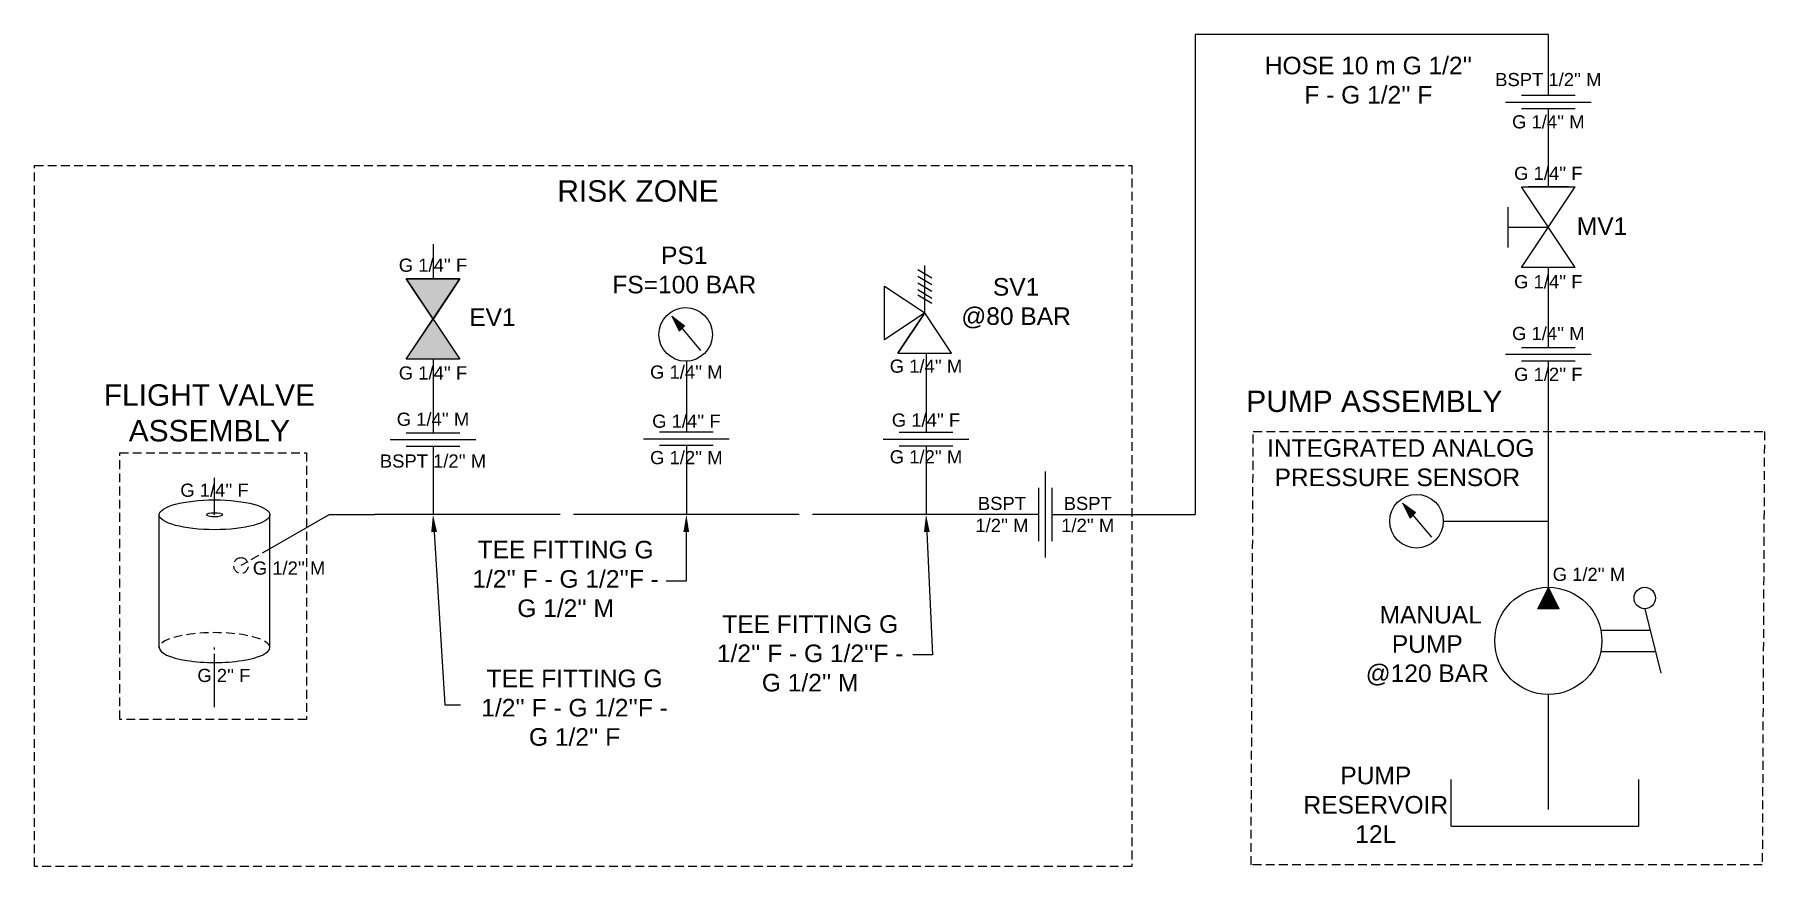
# Model space of a CAD drawing. Header units: millimetres. Extents: x 3199.8 to 3239.2, y 1358.3 to 1377.2.
import ezdxf
from ezdxf import colors
from ezdxf.entities.mleader import LeaderData, LeaderLine
from ezdxf.enums import TextEntityAlignment as Align
from ezdxf.math import Vec2, Vec3

# ---------------------------------------------------------------- set-up
doc = ezdxf.new("R2010")
doc.units = ezdxf.units.MM
doc.linetypes.add('TransientTextAxis', pattern=[0.3, 0.2, -0.1, 0, 0])
doc.layers.add('SYMS', color=7, linetype='Continuous')
doc.layers.add('WIRES', color=7, linetype='Continuous')
doc.styles.add('SIMPLEX', font='SIMPLEX')
doc.styles.get("Standard").update_dxf_attribs({"font": 'arial.ttf'})
doc.styles.add('WD', font='romans.shx')

# ---------------------------------------------------------------- blocks, each defined once
blk = doc.blocks.new('VGVA1_GATE_VALVE_CLOS')
h = blk.add_hatch(color=256)
h.paths.add_polyline_path([(0, 0), (0.25, 0.375), (-0.25, 0.375)])
h.paths.add_polyline_path([(-0.25, -0.375), (0.25, -0.375), (0, 0)])
h.paths.add_polyline_path([(-0.001, -0.001), (0.039, -0.001), (0.039, 0.006), (-0.001, 0.006)], flags=9)
h.paths.add_polyline_path([(0.062, -0.004), (0.439, -0.004), (0.439, 0.09), (0.062, 0.09)], flags=9)
h.paths.add_polyline_path([(-0.001, 0.374), (0.039, 0.374), (0.039, 0.381), (-0.001, 0.381)], flags=9)
h.paths.add_polyline_path([(-0.001, -0.376), (0.037, -0.376), (0.037, -0.369), (-0.001, -0.369)], flags=9)
at = {"ltscale": 3.2258}
for p, q in [((-0.25, 0.375), (0.25, -0.375)), ((-0.25, -0.375), (0.25, 0.375)), ((0.25, 0.375), (-0.25, 0.375)), ((0.25, -0.375), (-0.25, -0.375))]:
    blk.add_line(p, q, dxfattribs=at)
at = {"ltscale": 25.4, "flags": 128}
for points in [[(0.25, 0.375), (0, 0), (-0.25, 0.375)], [(-0.25, -0.375), (0, 0), (0.25, -0.375)]]:
    blk.add_lwpolyline(points, close=True, dxfattribs=at)
at = {"style": 'WD', "flags": 1}
for tag, p in [('INST', (-0.294, 0.207)), ('LOC', (-0.294, 0.031)), ('TAG1', (-0.294, -0.159))]:
    blk.add_attdef(tag, text='', height=0.125, dxfattribs=at).set_placement(p, align=Align.RIGHT)
at = {"style": 'WD'}
for tag, p, height in [('X2TERM03', (0, 0.375), 0.005), ('TERM03', (0.02, 0.388), 0.0625), ('X1TERM02', (0, 0), 0.005), ('TERM02', (0.075, 0.012), 0.0625), ('RATING1', (0.274, -0.186), 0.125), ('DESC1', (0.274, -0.403), 0.125), ('X8TERM01', (0, -0.375), 0.005), ('TERM01', (0.029, -0.455), 0.0625), ('DESC2', (0.274, -0.586), 0.125), ('DESC3', (0.274, -0.776), 0.125), ('WDTAGALT', (0.274, -0.944), 0.125)]:
    blk.add_attdef(tag, p, '', height=height, dxfattribs=at)
blk.add_attdef('XREF', text='', height=0.0625, rotation=0.0625, dxfattribs=at).set_placement((0.362, 0.365), align=Align.TOP_CENTER)
at = {"style": 'WD', "flags": 1}
for tag, p in [('WDTYPE', (-0.37, -0.287)), ('FAMILY', (-0.378, -0.346)), ('CAT', (-0.378, -0.391)), ('MFG', (-0.376, -0.422)), ('ASSYCODE', (-0.348, -0.451))]:
    blk.add_attdef(tag, text='', height=0.01, dxfattribs=at).set_placement(p, align=Align.CENTER)
blk = doc.blocks.new('VFI1_UNION')
at = {"ltscale": 3.2258}
for p, q in [((-0.4, -0.063), (0.4, -0.063)), ((-0.25, 0), (0.25, 0)), ((-0.25, -0.125), (0.25, -0.125))]:
    blk.add_line(p, q, dxfattribs=at)
at = {"style": 'WD'}
blk.add_attdef('WDTAGALT', text='', height=0.125, dxfattribs=at).set_placement((-0.035, 0.116), align=Align.RIGHT)
for tag, p, height in [('RATING1', (0.136, 0.123), 0.125), ('X2TERM02', (0, 0), 0.005), ('TERM02', (0.008, 0.013), 0.0625), ('X8TERM01', (0, -0.125), 0.005), ('TERM01', (0.017, -0.206), 0.0625), ('DESC1', (-0.937, -0.297), 0.125), ('DESC2', (-0.937, -0.481), 0.125), ('DESC3', (-0.937, -0.671), 0.125)]:
    blk.add_attdef(tag, p, '', height=height, dxfattribs=at)
at = {"style": 'WD', "flags": 1}
for tag, height, p in [('WDTYPE', 0.01, (0.506, -0.167)), ('FAMILY', 0.01, (0.614, -0.146)), ('INST', 0.125, (0.078, -0.384)), ('CAT', 0.01, (0.614, -0.19)), ('MFG', 0.01, (0.615, -0.222)), ('ASSYCODE', 0.01, (0.643, -0.251)), ('LOC', 0.125, (0.054, -0.545)), ('TAG1', 0.125, (0.072, -0.755))]:
    blk.add_attdef(tag, text='', height=height, dxfattribs=at).set_placement(p, align=Align.CENTER)
at = {"style": 'WD'}
blk.add_attdef('XREF', text='', height=0.0625, rotation=0.0625, dxfattribs=at).set_placement((0.597, -0.011), align=Align.TOP_CENTER)
blk = doc.blocks.new('HMT1_PRESSURE_GAUGE')
blk.add_hatch(color=7).paths.add_polyline_path([(-0.13, 0.17), (-0.06, 0.03), (-0.01, 0.08)])
at = {"color": 7, "linetype": 'Continuous', "lineweight": 0, "ltscale": 645.15999}
for p, q in [((-0.13, 0.17), (-0.06, 0.03)), ((-0.13, 0.17), (-0.01, 0.08)), ((-0.06, 0.03), (-0.01, 0.08))]:
    blk.add_line(p, q, dxfattribs=at)
at = {"color": 7, "linetype": 'Continuous', "ltscale": 645.15999}
blk.add_line((-0.049, 0.074), (0.14, -0.15), dxfattribs=at)
at = {"color": 255, "linetype": 'Continuous', "lineweight": 0, "ltscale": 25.4, "flags": 128}
blk.add_lwpolyline([(-0.13, 0.17), (-0.06, 0.03), (-0.01, 0.08)], close=True, dxfattribs=at)
at = {"color": 7, "linetype": 'Continuous', "ltscale": 645.15999}
blk.add_circle((0, 0), 0.25, dxfattribs=at)
at = {"style": 'WD', "width": 0.7}
for tag, p in [('INST', (-0.01, 0.531)), ('LOC', (-0.01, 0.406)), ('TAG1', (-0.01, 0.281)), ('DESC1', (0.021, -0.375)), ('DESC2', (0.021, -0.5)), ('DESC3', (0.021, -0.625)), ('WDTAGALT', (0.021, -0.75))]:
    blk.add_attdef(tag, text='', height=0.0938, dxfattribs=at).set_placement(p, align=Align.CENTER)
blk.add_attdef('TERM01', text='', height=0.0625, dxfattribs=at).set_placement((-0.281, 0.031), align=Align.RIGHT)
at = {"style": 'WD'}
for tag, p, height, flags in [('X4TERM01', (-0.25, 0), 0.005, 1), ('X1TERM02', (0.25, 0), 0.005, 1), ('FAMILY', (-0.052, -0.062), 0.01, 9), ('WDBLKNAM', (-0.052, -0.187), 0.01, 9)]:
    blk.add_attdef(tag, p, '', height=height, dxfattribs=dict(at, flags=flags))
at = {"flags": 1}
blk.add_attdef('WDTYPE', (0.094, 0.094), '', height=0.01, dxfattribs=at)
at = {"style": 'WD', "width": 0.7}
for tag, p, height in [('TERM02', (0.281, 0.031), 0.0625), ('RATING1', (0.281, -0.187), 0.0938)]:
    blk.add_attdef(tag, p, '', height=height, dxfattribs=at)
at = {"style": 'WD'}
blk.add_attdef('XREF', text='', height=0.0625, dxfattribs=at).set_placement((-0.281, -0.156), align=Align.RIGHT)
at = {"linetype": 'Continuous', "style": 'WD', "flags": 9}
for tag, p in [('ASSYCODE', (-0.052, -0.156)), ('CAT', (-0.052, -0.094)), ('MFG', (-0.052, -0.125))]:
    blk.add_attdef(tag, p, '', height=0.01, dxfattribs=at)
blk = doc.blocks.new('HGVA1_PRESS_RELIEF_VAL2')
at = {"ltscale": 3.2258}
for p, q in [((0.065, 0.404), (-0.067, 0.326)), ((0.065, 0.344), (-0.067, 0.265)), ((0, 0), (0, 0.442)), ((0.065, 0.281), (-0.067, 0.202)), ((0.065, 0.218), (-0.067, 0.139)), ((0.065, 0.17), (-0.067, 0.091)), ((0.375, -0.25), (0.375, 0.25)), ((0.25, -0.375), (0, 0)), ((-0.25, -0.375), (0, 0)), ((0.25, -0.375), (-0.25, -0.375))]:
    blk.add_line(p, q, dxfattribs=at)
at = {"ltscale": 25.4, "flags": 128}
for points in [[(0.375, 0.25), (0, 0), (0.375, -0.25)], [(0, 0), (0.25, -0.375), (-0.25, -0.375)]]:
    blk.add_lwpolyline(points, close=True, dxfattribs=at)
at = {"style": 'WD', "flags": 1}
for tag, p in [('INST', (-0.263, 0.497)), ('LOC', (-0.263, 0.314)), ('TAG1', (-0.262, 0.13))]:
    blk.add_attdef(tag, text='', height=0.125, dxfattribs=at).set_placement(p, align=Align.RIGHT)
at = {"style": 'WD'}
blk.add_attdef('XREF', text='', height=0.0625, rotation=0.0625, dxfattribs=at).set_placement((0.539, 0.301), align=Align.TOP_CENTER)
for tag, p, height in [('X1TERM02', (0.375, 0), 0.005), ('TERM02', (0.409, 0.03), 0.0625), ('RATING1', (0.403, -0.154), 0.125), ('DESC1', (0.403, -0.34), 0.125), ('X8TERM01', (0, -0.375), 0.005), ('TERM01', (0.029, -0.455), 0.0625), ('DESC2', (0.403, -0.524), 0.125), ('DESC3', (0.403, -0.714), 0.125), ('WDTAGALT', (0.403, -0.887), 0.125)]:
    blk.add_attdef(tag, p, '', height=height, dxfattribs=at)
at = {"style": 'WD', "flags": 1}
for tag, p in [('FAMILY', (-0.328, -0.232)), ('WDTYPE', (-0.321, -0.173)), ('CAT', (-0.328, -0.276)), ('MFG', (-0.326, -0.308)), ('ASSYCODE', (-0.298, -0.337))]:
    blk.add_attdef(tag, text='', height=0.01, dxfattribs=at).set_placement(p, align=Align.CENTER)
blk = doc.blocks.new('HTK1_RESERVOIR')
for p, q in [((0, -0.469), (0, 0)), ((-0.906, -0.625), (-0.906, -0.188)), ((0.844, -0.625), (0.844, -0.188)), ((-0.906, -0.625), (0.844, -0.625))]:
    blk.add_line(p, q)
at = {"style": 'WD', "width": 0.7}
for tag, p in [('INST', (-0.977, 0.156)), ('LOC', (-0.977, 0)), ('TAG1', (-0.977, -0.156))]:
    blk.add_attdef(tag, text='', height=0.125, dxfattribs=at).set_placement(p, align=Align.RIGHT)
at = {"style": 'WD'}
for tag, p, height, flags in [('X2TERM01', (0, 0), 0.005, 1), ('FAMILY', (-0.571, -0.563), 0.01, 9), ('WDBLKNAM', (-0.573, -0.68), 0.01, 9)]:
    blk.add_attdef(tag, p, '', height=height, dxfattribs=dict(at, flags=flags))
at = {"style": 'WD', "width": 0.7}
for tag, p, height in [('TERM01', (0.012, -0.062), 0.0625), ('RATING1', (0.938, -0.688), 0.125)]:
    blk.add_attdef(tag, p, '', height=height, dxfattribs=at)
at = {"style": 'WD'}
blk.add_attdef('XREF', text='', height=0.0625, dxfattribs=at).set_placement((-0.938, -0.688), align=Align.RIGHT)
at = {"linetype": 'Continuous', "style": 'WD', "flags": 9}
for tag, p in [('CAT', (-0.571, -0.594)), ('MFG', (-0.571, -0.625)), ('ASSYCODE', (-0.571, -0.656))]:
    blk.add_attdef(tag, p, '', height=0.01, dxfattribs=at)
at = {"flags": 1}
blk.add_attdef('WDTYPE', (-0.571, -0.75), '', height=0.01, dxfattribs=at)
at = {"style": 'WD', "width": 0.7}
for tag, p in [('DESC1', (-0.008, -0.844)), ('DESC2', (-0.008, -1)), ('DESC3', (-0.008, -1.188)), ('WDTAGALT', (-0.008, -1.344))]:
    blk.add_attdef(tag, text='', height=0.125, dxfattribs=at).set_placement(p, align=Align.CENTER)
blk = doc.blocks.new('VPM1_LVR_UNI_DIR')
blk.add_hatch(color=7).paths.add_polyline_path([(-0.1, 0.3), (0, 0.5), (0.1, 0.3)])
at = {"color": 7, "linetype": 'Continuous', "lineweight": 0, "ltscale": 645.15999}
for p, q in [((-0.1, 0.3), (0, 0.5)), ((0, 0.5), (0.1, 0.3)), ((-0.1, 0.3), (0.1, 0.3))]:
    blk.add_line(p, q, dxfattribs=at)
at = {"color": 7, "linetype": 'Continuous', "ltscale": 645.15999}
for p, q in [((0.9, 0.3), (1.05, -0.3)), ((0.5, 0.1), (0.95, 0.1)), ((0.49, -0.1), (1, -0.1))]:
    blk.add_line(p, q, dxfattribs=at)
at = {"color": 255, "linetype": 'Continuous', "lineweight": 0, "ltscale": 25.4, "flags": 128}
blk.add_lwpolyline([(-0.1, 0.3), (0, 0.5), (0.1, 0.3)], close=True, dxfattribs=at)
at = {"color": 7, "linetype": 'Continuous', "ltscale": 645.15999}
for centre, radius in [((0, 0), 0.5), ((0.9, 0.4), 0.1)]:
    blk.add_circle(centre, radius, dxfattribs=at)
at = {"style": 'WD', "width": 0.7}
for tag, p, height in [('DESC1', (1.021, 0.625), 0.125), ('TERM01', (0.031, 0.531), 0.0625), ('DESC2', (1.021, 0.469), 0.125), ('DESC3', (1.021, 0.313), 0.125), ('WDTAGALT', (1.021, 0.156), 0.125), ('RATING1', (1.094, -0.25), 0.125), ('TERM02', (0.031, -0.594), 0.0625)]:
    blk.add_attdef(tag, p, '', height=height, dxfattribs=at)
for tag, p in [('INST', (-0.542, 0.469)), ('LOC', (-0.542, 0.313)), ('TAG1', (-0.542, 0.156))]:
    blk.add_attdef(tag, text='', height=0.125, dxfattribs=at).set_placement(p, align=Align.RIGHT)
at = {"style": 'WD'}
for tag, p, height, flags in [('X2TERM01', (0, 0.5), 0.005, 1), ('FAMILY', (-0.042, 0.094), 0.01, 9), ('WDBLKNAM', (-0.043, -0.034), 0.01, 9), ('X8TERM02', (0, -0.5), 0.005, 1)]:
    blk.add_attdef(tag, p, '', height=height, dxfattribs=dict(at, flags=flags))
at = {"linetype": 'Continuous', "style": 'WD', "flags": 9}
for tag, p in [('ASSYCODE', (-0.042, 0)), ('CAT', (-0.042, 0.063)), ('MFG', (-0.042, 0.031))]:
    blk.add_attdef(tag, p, '', height=0.01, dxfattribs=at)
at = {"flags": 1}
blk.add_attdef('WDTYPE', (-0.042, -0.094), '', height=0.01, dxfattribs=at)
blk.add_attdef('XREF', text='', height=0.0625).set_placement((-0.542, -0.25), align=Align.RIGHT)
blk = doc.blocks.new('VGVA1_SCREW_DOWN_VALVE')
for p, q in [((0.25, -0.375), (-0.25, 0.375)), ((-0.25, -0.375), (0.25, 0.375)), ((-0.25, 0.375), (0.25, 0.375)), ((0.187, 0.375), (-0.188, 0.375)), ((-0.375, -0.188), (-0.375, 0.187)), ((-0.375, 0), (0, 0)), ((0.25, -0.375), (-0.25, -0.375)), ((0.187, -0.375), (-0.188, -0.375))]:
    blk.add_line(p, q)
at = {"style": 'WD'}
for tag, p, height in [('X2TERM02', (0, 0.375), 0.005), ('TERM02', (0.009, 0.388), 0.0625), ('RATING1', (0.272, -0.134), 0.125), ('DESC1', (0.272, -0.35), 0.125), ('X8TERM01', (0, -0.375), 0.005), ('TERM01', (0.026, -0.447), 0.0625), ('DESC2', (0.272, -0.534), 0.125), ('DESC3', (0.272, -0.724), 0.125), ('WDTAGALT', (0.272, -0.9), 0.125)]:
    blk.add_attdef(tag, p, '', height=height, dxfattribs=at)
blk.add_attdef('XREF', text='', height=0.0625, rotation=0.0625, dxfattribs=at).set_placement((0.4, 0.326), align=Align.TOP_CENTER)
at = {"style": 'WD', "width": 0.7, "flags": 1}
blk.add_attdef('TAG1', text='', height=0.125, dxfattribs=at).set_placement((-0.476, 0.108), align=Align.RIGHT)
at = {"style": 'WD', "width": 0.7}
for tag, p in [('INST', (-0.476, -0.068)), ('LOC', (-0.476, -0.235))]:
    blk.add_attdef(tag, text='', height=0.125, dxfattribs=at).set_placement(p, align=Align.RIGHT)
at = {"style": 'WD', "flags": 1}
for tag, p in [('WDTYPE', (-0.168, -0.021)), ('FAMILY', (-0.158, -0.04)), ('CAT', (-0.158, -0.085)), ('MFG', (-0.157, -0.116)), ('ASSYCODE', (-0.129, -0.145))]:
    blk.add_attdef(tag, text='', height=0.01, dxfattribs=at).set_placement(p, align=Align.CENTER)

msp = doc.modelspace()

# ---------------------------------------------------------------- linework, layer by layer
for p, q in [((3234.257, 1377.212), (3226.218, 1377.212)), ((3226.218, 1377.212), (3226.218, 1366.285)), ((3234.257, 1375.831), (3234.257, 1377.212)), ((3234.257, 1373.743), (3234.257, 1375.526)), ((3208.87, 1372.438), (3208.87, 1371.649)), ((3234.257, 1370.089), (3234.257, 1371.91)), ((3208.87, 1369.819), (3208.87, 1368.147)), ((3220.092, 1369.96), (3220.092, 1368.157)), ((3214.637, 1369.776), (3214.637, 1368.165)), ((3234.257, 1364.628), (3234.257, 1369.784)), ((3208.87, 1367.842), (3208.87, 1366.285)), ((3214.637, 1367.861), (3214.637, 1366.285)), ((3220.092, 1367.852), (3220.092, 1366.285)), ((3203.897, 1366.278), (3203.897, 1367.12)), ((3202.638, 1363.255), (3202.638, 1366.284)), ((3206.512, 1366.285), (3205.157, 1365.503)), ((3205.157, 1363.255), (3205.157, 1366.278)), ((3206.512, 1366.285), (3207.543, 1366.285)), ((3210.992, 1366.285), (3207.543, 1366.285)), ((3222.954, 1366.285), (3226.218, 1366.285)), ((3203.897, 1361.898), (3203.897, 1362.915))]:
    msp.add_line(p, q)
at = {"linetype": 'TransientTextAxis'}
for p, q in [((3205.157, 1365.503), (3204.499, 1365.123)), ((3203.897, 1362.915), (3203.897, 1363.255))]:
    msp.add_line(p, q, dxfattribs=at)
at = {"color": 240, "linetype": 'TransientTextAxis', "true_color": 0xed1f24}
msp.add_lwpolyline([(3199.802, 1374.233), (3224.776, 1374.233), (3224.776, 1358.273), (3199.802, 1358.273)], close=True, dxfattribs=at)
at = {"color": 30, "linetype": 'TransientTextAxis', "true_color": 0xf8991e}
for points in [[(3227.54, 1368.175), (3239.175, 1368.175), (3239.126, 1358.305), (3227.491, 1358.305)], [(3201.738, 1367.691), (3205.991, 1367.691), (3205.991, 1361.62), (3201.738, 1361.62)]]:
    msp.add_lwpolyline(points, close=True, dxfattribs=at)
for major_axis, ratio in [((-1.259, 0), 0.269859), ((-0.178, 0), 0.269917)]:
    msp.add_ellipse((3203.897, 1366.278), major_axis=major_axis, ratio=ratio)
at = {"linetype": 'TransientTextAxis'}
msp.add_ellipse((3204.499, 1365.123), major_axis=(0, 0.18), ratio=0.915912, dxfattribs=at)
msp.add_ellipse((3203.897, 1363.255), major_axis=(1.259, 0), ratio=0.269859, start_param=6.282429, end_param=9.426756, dxfattribs=at)
msp.add_ellipse((3203.897, 1363.255), major_axis=(-1.259, 0), ratio=0.269859, start_param=6.282429, end_param=9.426756)
at = {"layer": 'WIRES'}
for p, q in [((3211.763, 1366.285), (3210.992, 1366.285)), ((3217.206, 1366.285), (3212.067, 1366.285)), ((3222.649, 1366.285), (3217.51, 1366.285)), ((3231.867, 1366.132), (3234.257, 1366.132)), ((3234.257, 1360.712), (3234.257, 1362.189))]:
    msp.add_line(p, q, dxfattribs=at)

# ---------------------------------------------------------------- block references
at = {"xscale": -2.438902001164822, "yscale": 2.438902001164822, "zscale": 2.438902001164822}
msp.add_blockref('HGVA1_PRESS_RELIEF_VAL2', (3220.062, 1370.875), dxfattribs=at)
at = {"layer": 'SYMS'}
for name, p, xscale, yscale, zscale in [('VFI1_UNION', (3234.257, 1375.831), 2.438902001164822, 2.438902001164822, 2.438902001164822), ('VGVA1_SCREW_DOWN_VALVE', (3234.257, 1372.826), 2.443509331734847, 2.443509331734847, 2.443509331734847), ('VGVA1_GATE_VALVE_CLOS', (3208.87, 1370.734), 2.438902001164822, 2.438902001164822, 2.438902001164822), ('HMT1_PRESSURE_GAUGE', (3214.621, 1370.385), 2.438902001164822, 2.438902001164822, 2.438902001164822), ('VFI1_UNION', (3234.257, 1370.089), 2.438902001164822, 2.438902001164822, 2.438902001164822), ('VFI1_UNION', (3208.87, 1368.147), 2.438902001164822, 2.438902001164822, 2.438902001164822), ('VFI1_UNION', (3214.637, 1368.165), 2.438902001164822, 2.438902001164822, 2.438902001164822), ('VFI1_UNION', (3220.092, 1368.157), 2.438902001164822, 2.438902001164822, 2.438902001164822), ('HMT1_PRESSURE_GAUGE', (3231.257, 1366.132), 2.438902001164822, 2.438902001164822, 2.438902001164822), ('VPM1_LVR_UNI_DIR', (3234.257, 1363.408), 2.438902001164822, 2.438902001164822, 2.438902001164822), ('HTK1_RESERVOIR', (3234.257, 1360.712), 2.438902001164822, 2.438902001164822, 2.438902001164822)]:
    msp.add_blockref(name, p, dxfattribs=dict(at, xscale=xscale, yscale=yscale, zscale=zscale))
at = {"layer": 'SYMS', "xscale": 2.438902001164822, "yscale": 2.438902001164822, "zscale": 2.438902001164822, "rotation": 270}
msp.add_blockref('VFI1_UNION', (3222.954, 1366.285), dxfattribs=at)

# ---------------------------------------------------------------- texts
at = {"color": 1, "attachment_point": 5, "style": 'SIMPLEX'}
for s, width, gutter_width, heights, insert, char_height in [("\\A1;{\\fArial|b0|i0|c0|p34;\\C152;\\c12285479;HOSE 10 m G 1/2'' F - G 1/2'' F}", 4.87484, 2.439, [1.592], (3230.161, 1376.172), 0.4), ("\\A1;{\\fArial|b0|i0|c0|p34;\\C85;\\c4766296;BSPT 1/2'' M}", 3.25028, 0, [1.024], (3234.257, 1376.186), 0.3), ("\\A1;{\\fArial|b0|i0|c0|p34;\\C85;\\c4766296;G 1/4'' M}", 2.42861, 2.439, [0], (3234.257, 1375.224), 0.3), ("\\A1;{\\fArial|b0|i0|c0|p34;\\C85;\\c4766296;G 1/4'' F}", 1.66845, 2.439, [0], (3234.257, 1374.051), 0.3), ('{\\fArial|b0|i0|c0|p34;\\C240;\\c2367469;RISK ZONE}', 6.69679, 2.439, [0], (3213.535, 1373.648), 0.48778), ('{\\fArial|b0|i0|c0|p34;\\C152;\\c12285479;MV1}', 1.02483, 2.439, [0.55], (3235.479, 1372.85), 0.4), ('{\\fArial|b0|i0|c0|p34;\\C152;\\c12285479;PS1\\PFS=100 BAR}', 3.65671, 2.439, [1.131], (3214.59, 1371.851), 0.4), ("\\A1;{\\fArial|b0|i0|c0|p34;\\C85;\\c4766296;G 1/4\\H1x;'' F}", 2.01638, 2.439, [0], (3208.87, 1371.959), 0.3), ('{\\fArial|b0|i0|c0|p34;\\C152;\\c12285479;SV1\\P@80 BAR}', 2.87364, 2.439, [0], (3222.142, 1371.095), 0.4), ("\\A1;{\\fArial|b0|i0|c0|p34;\\C85;\\c4766296;G 1/4'' F}", 1.73475, 2.439, [0], (3234.257, 1371.583), 0.3), ('{\\fArial|b0|i0|c0|p34;\\C152;\\c12285479;EV1}', 0.79708, 2.439, [0], (3210.222, 1370.777), 0.4), ("\\A1;{\\fArial|b0|i0|c0|p34;\\C85;\\c4766296;G 1/4'' M}", 1.81706, 2.439, [0], (3234.257, 1370.405), 0.3), ("\\A1;{\\fArial|b0|i0|c0|p34;\\C85;\\c4766296;G 1/4'' M}", 1.7467, 2.439, [0], (3220.092, 1369.661), 0.3), ("\\A1;{\\fArial|b0|i0|c0|p34;\\C85;\\c4766296;G 1/4\\H1x;'' F}", 2.02287, 2.439, [0], (3208.87, 1369.506), 0.3), ("\\A1;{\\fArial|b0|i0|c0|p34;\\C85;\\c4766296;G 1/4'' M}", 1.85564, 2.439, [0], (3214.637, 1369.526), 0.3), ("\\A1;{\\fArial|b0|i0|c0|p34;\\C85;\\c4766296;G 1/2'' F}", 1.70461, 2.439, [0], (3234.257, 1369.474), 0.3), ('{\\fArial|b0|i0|c0|p34;\\C30;\\c2005496;FLIGHT VALVE ASSEMBLY}', 6.69679, 2.439, [0], (3203.78, 1368.596), 0.48778), ('{\\fArial|b0|i0|c0|p34;\\C30;\\c2005496;PUMP ASSEMBLY}', 6.69679, 2.439, [0], (3230.296, 1368.86), 0.48778), ("\\A1;{\\fArial|b0|i0|c0|p34;\\C85;\\c4766296;G 1/4'' M}", 2.19157, 2.439, [0], (3208.87, 1368.452), 0.3), ("\\A1;{\\fArial|b0|i0|c0|p34;\\C85;\\c4766296;G 1/4'' F}", 1.5179, 2.439, [0], (3214.637, 1368.408), 0.3), ("\\A1;{\\fArial|b0|i0|c0|p34;\\C85;\\c4766296;G 1/4'' F}", 1.72165, 2.439, [0], (3220.092, 1368.433), 0.3), ('{\\fArial|b0|i0|c0|p34;\\C152;\\c12285479; INTEGRATED ANALOG PRESSURE SENSOR}', 7.15945, 2.439, [5.591], (3230.819, 1367.462), 0.4), ("\\A1;{\\fArial|b0|i0|c0|p34;\\C85;\\c4766296;BSPT 1/2'' M}", 2.81962, 2.439, [1.053], (3208.87, 1367.501), 0.3), ("\\A1;{\\fArial|b0|i0|c0|p34;\\C85;\\c4766296;G 1/2'' M}", 1.86112, 2.439, [0], (3214.637, 1367.579), 0.3), ("\\A1;{\\fArial|b0|i0|c0|p34;\\C85;\\c4766296;G 1/2'' M}", 1.6083, 2.439, [0], (3220.092, 1367.596), 0.3), ("\\A1;{\\fArial|b0|i0|c0|p34;\\C85;\\c4766296;G 1/4\\H1x;'' F}", 2.02287, 2.439, [0], (3203.897, 1366.836), 0.3), ("\\A1;{\\fArial|b0|i0|c0|p34;\\C85;\\c4766296;BSPT 1/2'' M}", 1.79526, 2.439, [1.368], (3221.82, 1366.285), 0.3), ("\\A1;{\\fArial|b0|i0|c0|p34;\\C85;\\c4766296;BSPT 1/2'' M}", 1.54897, 2.439, [1.353], (3223.773, 1366.285), 0.3), ("\\A1;{\\fArial|b0|i0|c0|p34;\\C152;\\c12285479;TEE FITTING G 1/2'' F - G 1/2''F - G 1/2'' M   }", 4.45055, 2.439, [0], (3211.888, 1364.816), 0.4), ("\\A1;{\\fArial|b0|i0|c0|p34;\\C85;\\c4766296;G 1/2'' M}", 1.70503, 2.439, [0], (3205.594, 1365.063), 0.3), ("\\A1;{\\fArial|b0|i0|c0|p34;\\C85;\\c4766296;G 1/2'' M}", 1.64026, 2.439, [0], (3235.181, 1364.921), 0.3), ("\\A1;{\\fArial|b0|i0|c0|p34;\\C152;\\c12285479;TEE FITTING G 1/2'' F - G 1/2''F - G 1/2'' M   }", 4.52683, 2.439, [0], (3217.455, 1363.121), 0.4), ('{\\fArial|b0|i0|c0|p34;\\C152;\\c12285479; MANUAL PUMP\\P@120 BAR}', 3.30728, 2.439, [2.002], (3231.502, 1363.297), 0.4), ("\\A1;{\\fArial|b0|i0|c0|p34;\\C85;\\c4766296;G 2'' F}", 1.24657, 2.439, [0], (3204.111, 1362.619), 0.3), ("\\A1;{\\fArial|b0|i0|c0|p34;\\C152;\\c12285479;TEE FITTING G 1/2'' F - G 1/2''F - G 1/2'' F   }", 4.53479, 2.439, [0], (3212.092, 1361.884), 0.4), ('{\\fArial|b0|i0|c0|p34;\\C152;\\c12285479;PUMP RESERVOIR 12L}', 3.30728, 2.439, [1.802], (3230.329, 1359.676), 0.4)]:
    msp.add_mtext_dynamic_manual_height_columns(s, width=width, gutter_width=gutter_width, heights=heights, dxfattribs=dict(at, insert=insert, char_height=char_height))

# ---------------------------------------------------------------- leaders
ml = msp.add_multileader_mtext('Standard')
ml.set_content('', color=256)
ml.set_leader_properties()
ml.build(insert=Vec2(0, 0))
ml.multileader.update_dxf_attribs({"text_right_attachment_type": 6, "dogleg_length": 0.36, "arrow_head_size": 0.4})
ctx = ml.context
ctx.base_point, ctx.char_height, ctx.arrow_head_size, ctx.landing_gap_size, ctx.plane_origin = Vec3(3209.499, 1361.951), 0.18, 0.4, 0.09, Vec3(3209.495, 1366.285)
ctx.right_attachment = 6
notes = []
notes.append((ctx, [(0, (1, 1, 0), (3209.139, 1361.951), (1, 0), 0.36, [(0, [(3208.87, 1366.285)], 0, [])])]))
ctx.mtext.insert, ctx.mtext.flow_direction = Vec3(3209.589, 1362.041), 5
ml = msp.add_multileader_mtext('Standard')
ml.set_content('', color=256)
ml.set_leader_properties()
ml.build(insert=Vec2(0, 0))
ml.multileader.update_dxf_attribs({"text_right_attachment_type": 6, "dogleg_length": 0.36, "arrow_head_size": 0.4})
ctx = ml.context
ctx.base_point, ctx.char_height, ctx.arrow_head_size, ctx.landing_gap_size, ctx.plane_origin = Vec3(3214.09, 1364.858), 0.18, 0.4, 0.09, Vec3(3212.798, 1367.79)
ctx.right_attachment, ctx.text_align_type = 6, 2
notes.append((ctx, [(1, (1, 1, 0), (3214.63, 1364.768), (-1, 0), 0.36, [(0, [(3214.637, 1366.285)], 0, [])])]))
ctx.mtext.insert, ctx.mtext.alignment, ctx.mtext.flow_direction = Vec3(3214.18, 1364.948), 3, 5
ml = msp.add_multileader_mtext('Standard')
ml.set_content('', color=256)
ml.set_leader_properties()
ml.build(insert=Vec2(0, 0))
ml.multileader.update_dxf_attribs({"text_right_attachment_type": 6, "dogleg_length": 0.36, "arrow_head_size": 0.4})
ctx = ml.context
ctx.base_point, ctx.char_height, ctx.arrow_head_size, ctx.landing_gap_size, ctx.plane_origin = Vec3(3219.698, 1363.177), 0.18, 0.4, 0.09, Vec3(3218.653, 1367.485)
ctx.right_attachment, ctx.text_align_type = 6, 2
notes.append((ctx, [(1, (1, 1, 0), (3220.238, 1363.087), (-1, 0), 0.36, [(0, [(3220.092, 1366.285)], 0, [])])]))
ctx.mtext.insert, ctx.mtext.alignment, ctx.mtext.flow_direction = Vec3(3219.788, 1363.267), 3, 5
for ctx, leaders in notes:
    for number, flags, end, landing, length, lines in leaders:
        leader = LeaderData()
        leader.index, (leader.has_last_leader_line, leader.has_dogleg_vector, leader.attachment_direction) = number, flags
        leader.last_leader_point, leader.dogleg_vector, leader.dogleg_length = Vec3(end), Vec3(landing), length
        for number, points, colour, breaks in lines:
            line = LeaderLine()
            line.index, line.vertices, line.color, line.breaks = number, Vec3.list(points), colors.encode_raw_color(colour), breaks
            leader.lines.append(line)
        ctx.leaders.append(leader)

doc.saveas('drawing.dxf')
